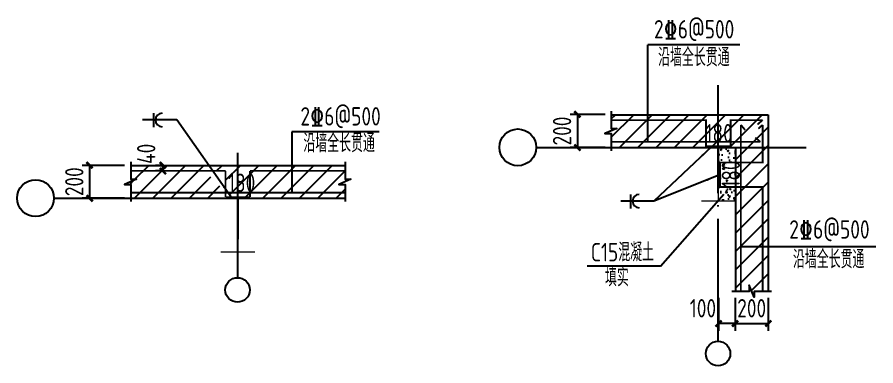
# Model space of a CAD drawing. Header units: millimetres. Extents: x 865974 to 875117, y 41124 to 44891.
# Drawn here: x 868401.9 to 868542.1, y 41236.9 to 41293.8 of the extents above; entities that cross this region are included whole.
import ezdxf

# ---------------------------------------------------------------- set-up
doc = ezdxf.new("R2010")
doc.units = ezdxf.units.MM
doc.header["$LTSCALE"] = 1000
doc.header["$MEASUREMENT"] = 0
doc.linetypes.add('2', pattern=[11.4, 9, -0.9, 0.6, -0.9])
doc.linetypes.add('DOTE', pattern=[2.42, 2, -0.2, 0.02, -0.2])
for name, color, linetype in [('2', 3, 'Continuous'), ('DIM', 7, 'Continuous'), ('DOTE', 1, 'DOTE'), ('PUB_TEXT', 7, 'Continuous'), ('轴线', 253, '2')]:
    doc.layers.add(name, color=color, linetype=linetype)
doc.styles.add('GBHZ', font='gbenor.shx', dxfattribs={"width": 0.9, "bigfont": 'gbcbig.shx'})
doc.dimstyles.new('Y10', dxfattribs={"dimscale": 0, "dimtxt": 3, "dimasz": 0.01, "dimexe": 1.2, "dimexo": 1, "dimgap": 1, "dimtad": 1, "dimdec": 0, "dimlfac": 10, "dimzin": 0, "dimdsep": 46, "dimtxsty": 'GBHZ', "dimblk1": 'DX', "dimblk2": 'DX', "dimsah": 1, "dimcen": 0.09, "dimdle": 1, "dimadec": 0, "dimazin": 0, "dimtfac": 1, "dimtdec": 0, "dimtix": 1, "dimtmove": 2, "dimatfit": 3, "dimldrblk": 'DX', "dimfxl": 0, "dimtolj": 1, "dimtzin": 0, "dimarcsym": 0})

# ---------------------------------------------------------------- blocks, each defined once
blk = doc.blocks.new('DX')
at = {"color": 0, "linetype": 'ByBlock', "const_width": 40}
blk.add_lwpolyline([(-54, -51), (46, 49)], dxfattribs=at)
blk = doc.blocks.new('*D577')
at = {"layer": 'Defpoints', "color": 0, "transparency": 16777216}
for p in [(868498.88, 41277.91), (868493.36, 41272.57), (868498.88, 41272.57)]:
    blk.add_point(p, dxfattribs=at)
at = {"layer": 'dim', "color": 0, "lineweight": -2, "transparency": 16777216}
for p, q in [((868497.88, 41277.91), (868492.16, 41277.91)), ((868493.36, 41277.92), (868493.36, 41277.93)), ((868493.36, 41277.91), (868493.36, 41272.57)), ((868497.88, 41272.57), (868492.16, 41272.57)), ((868493.36, 41272.56), (868493.36, 41272.55))]:
    blk.add_line(p, q, dxfattribs=at)
at = {"layer": 'dim', "color": 0, "lineweight": -2, "transparency": 16777216, "xscale": 0.01, "yscale": 0.01, "zscale": 0.01}
for p, rotation in [((868493.36, 41277.91), 270), ((868493.36, 41272.57), 90)]:
    blk.add_blockref('DX', p, dxfattribs=dict(at, rotation=rotation))
at = {"layer": 'dim', "color": 0, "transparency": 16777216, "insert": (868490.86, 41275.24), "char_height": 3, "attachment_point": 5, "rotation": 90, "style": 'GBHZ'}
blk.add_mtext('\\A1;200', dxfattribs=at)
blk = doc.blocks.new('*D578')
at = {"layer": 'Defpoints', "color": 0, "transparency": 16777216}
for p in [(868519.13, 41249.03), (868524.47, 41249.03), (868524.47, 41243.81)]:
    blk.add_point(p, dxfattribs=at)
at = {"layer": 'dim', "color": 0, "lineweight": -2, "transparency": 16777216}
for p, q in [((868519.13, 41248.03), (868519.13, 41242.61)), ((868524.47, 41248.03), (868524.47, 41242.61)), ((868519.12, 41243.81), (868519.11, 41243.81)), ((868519.13, 41243.81), (868524.47, 41243.81)), ((868524.48, 41243.81), (868524.49, 41243.81))]:
    blk.add_line(p, q, dxfattribs=at)
at = {"layer": 'dim', "color": 0, "lineweight": -2, "transparency": 16777216, "xscale": 0.01, "yscale": 0.01, "zscale": 0.01}
blk.add_blockref('DX', (868519.13, 41243.81), dxfattribs=at)
at = {"layer": 'dim', "color": 0, "lineweight": -2, "transparency": 16777216, "xscale": 0.01, "yscale": 0.01, "zscale": 0.01, "rotation": 180}
blk.add_blockref('DX', (868524.47, 41243.81), dxfattribs=at)
at = {"layer": 'dim', "color": 0, "transparency": 16777216, "insert": (868521.8, 41246.31), "char_height": 3, "attachment_point": 5, "style": 'GBHZ'}
blk.add_mtext('\\A1;200', dxfattribs=at)
blk = doc.blocks.new('*D579')
at = {"layer": 'Defpoints', "color": 0, "transparency": 16777216}
for p in [(868420.46, 41269.62), (868413.75, 41264.29), (868420.46, 41264.29)]:
    blk.add_point(p, dxfattribs=at)
at = {"layer": 'dim', "color": 0, "lineweight": -2, "transparency": 16777216}
for p, q in [((868419.46, 41269.62), (868412.55, 41269.62)), ((868413.75, 41269.63), (868413.75, 41269.64)), ((868413.75, 41269.62), (868413.75, 41264.29)), ((868419.46, 41264.29), (868412.55, 41264.29)), ((868413.75, 41264.28), (868413.75, 41264.27))]:
    blk.add_line(p, q, dxfattribs=at)
at = {"layer": 'dim', "color": 0, "lineweight": -2, "transparency": 16777216, "xscale": 0.01, "yscale": 0.01, "zscale": 0.01}
for p, rotation in [((868413.75, 41269.62), 270), ((868413.75, 41264.29), 90)]:
    blk.add_blockref('DX', p, dxfattribs=dict(at, rotation=rotation))
at = {"layer": 'dim', "color": 0, "transparency": 16777216, "insert": (868411.25, 41266.96), "char_height": 3, "attachment_point": 5, "rotation": 90, "style": 'GBHZ'}
blk.add_mtext('\\A1;200', dxfattribs=at)
blk = doc.blocks.new('*D580')
at = {"layer": 'Defpoints', "color": 0, "transparency": 16777216}
for p in [(868425.71, 41269.62), (868426.35, 41269.62), (868426.35, 41268.73)]:
    blk.add_point(p, dxfattribs=at)
at = {"layer": 'dim', "color": 0, "lineweight": -2, "transparency": 16777216}
for p, q in [((868425.35, 41269.62), (868424.51, 41269.62)), ((868425.71, 41269.63), (868425.71, 41269.64)), ((868425.71, 41268.73), (868425.71, 41269.62)), ((868425.35, 41268.73), (868424.51, 41268.73)), ((868425.71, 41268.72), (868425.71, 41268.71))]:
    blk.add_line(p, q, dxfattribs=at)
at = {"layer": 'dim', "color": 0, "lineweight": -2, "transparency": 16777216, "xscale": 0.01, "yscale": 0.01, "zscale": 0.01}
for p, rotation in [((868425.71, 41269.62), 270), ((868425.71, 41268.73), 90)]:
    blk.add_blockref('DX', p, dxfattribs=dict(at, rotation=rotation))
at = {"layer": 'dim', "color": 0, "transparency": 16777216, "insert": (868422.99, 41271.52), "char_height": 3, "attachment_point": 5, "rotation": 90, "style": 'GBHZ'}
blk.add_mtext('\\A1;40', dxfattribs=at)
blk = doc.blocks.new('*D581')
at = {"layer": 'Defpoints', "color": 0, "transparency": 16777216}
for p in [(868516.36, 41249.03), (868519.13, 41249.03), (868516.36, 41243.81)]:
    blk.add_point(p, dxfattribs=at)
at = {"layer": 'dim', "color": 0, "lineweight": -2, "transparency": 16777216}
for p, q in [((868516.36, 41248.03), (868516.36, 41242.61)), ((868519.13, 41248.03), (868519.13, 41242.61)), ((868519.12, 41243.81), (868516.37, 41243.81))]:
    blk.add_line(p, q, dxfattribs=at)
at = {"layer": 'dim', "color": 0, "lineweight": -2, "transparency": 16777216, "xscale": 0.01, "yscale": 0.01, "zscale": 0.01, "rotation": 180}
blk.add_blockref('DX', (868516.36, 41243.81), dxfattribs=at)
at = {"layer": 'dim', "color": 0, "lineweight": -2, "transparency": 16777216, "xscale": 0.01, "yscale": 0.01, "zscale": 0.01}
blk.add_blockref('DX', (868519.13, 41243.81), dxfattribs=at)
at = {"layer": 'dim', "color": 0, "transparency": 16777216, "insert": (868513.84, 41246.31), "char_height": 3, "attachment_point": 5, "style": 'GBHZ'}
blk.add_mtext('\\A1;100', dxfattribs=at)

msp = doc.modelspace()

# ---------------------------------------------------------------- hatches: boundary and pattern name
h = msp.add_hatch()
h.set_pattern_fill('ANSI31', color=256, scale=0.666667, style=0)
h.set_pattern_definition([(45, (868180.4438, 41294.0532), (-1.496709, 1.496709), [])])
h.paths.add_polyline_path([(868516.356, 41277.905), (868498.879, 41277.905), (868498.879, 41275.66), (868499.801, 41275.66), (868497.843, 41274.817), (868498.879, 41274.817), (868498.879, 41272.572), (868515.149, 41272.572), (868515.314, 41272.727), (868516.356, 41272.727)])
h.paths.add_polyline_path([(868518.356, 41277.016), (868522.301, 41277.016), (868522.301, 41277.905), (868516.356, 41277.905), (868516.356, 41272.727), (868518.356, 41272.727)], flags=17)
h.paths.add_polyline_path([(868524.467, 41277.905), (868522.301, 41277.905), (868522.301, 41277.016), (868518.356, 41277.016), (868518.356, 41272.727), (868516.356, 41272.727), (868516.356, 41272.572), (868517.356, 41272.572), (868519.133, 41272.572), (868519.133, 41266.103), (868523.578, 41266.103), (868523.578, 41256.398), (868524.467, 41256.398)])
h.paths.add_polyline_path([(868523.578, 41266.103), (868519.133, 41266.103), (868519.133, 41249.026), (868521.378, 41249.026), (868521.378, 41250.062), (868522.222, 41248.104), (868522.222, 41249.026), (868524.467, 41249.026), (868524.467, 41256.398), (868523.578, 41256.398)])
h.paths.add_polyline_path([(868505.975, 41275.457), (868509.236, 41275.457), (868509.236, 41277.059), (868505.975, 41277.059)], flags=24)
h.paths.add_polyline_path([(868515.249, 41272.936), (868517.68, 41272.936), (868517.68, 41274.537), (868515.249, 41274.537)], flags=9)
h.paths.add_polyline_path([(868523.417, 41271.192), (868523.417, 41273.962), (868521.655, 41273.962), (868521.655, 41271.192)], flags=24)
h.paths.add_polyline_path([(868519.367, 41275.382), (868522.137, 41275.382), (868522.137, 41277.145), (868519.367, 41277.145)], flags=24)
h.paths.add_polyline_path([(868523.342, 41257.722), (868523.342, 41260.983), (868521.74, 41260.983), (868521.74, 41257.722)], flags=24)
h = msp.add_hatch()
h.set_pattern_fill('AR-CONC', color=256, scale=0.013333, style=0)
h.set_pattern_definition([(50, (868180.4438, 41294.0532), (2.429129, -0.212521), [0.254, -2.794]), (355, (868180.4438, 41294.0532), (-0.469904, 2.547422), [0.2032, -2.2352]), (100.451, (868180.6463, 41294.0355), (1.959233, 2.334889), [0.215867, -2.374533]), (46.1842, (868180.4438, 41294.7306), (3.614387, -0.560564), [0.381, -4.191]), (96.6356, (868180.745, 41294.684), (3.16539, 3.299007), [0.3238, -3.5618]), (351.184, (868180.444, 41294.7306), (3.165395, 3.299), [0.3048, -3.3528]), (21, (868180.7825, 41294.5612), (2.021532, -1.36354), [0.254, -2.794]), (326, (868180.7825, 41294.5612), (0.824027, 2.45584), [0.2032, -2.2352]), (71.4514, (868180.951, 41294.4476), (2.845553, 1.092305), [0.215867, -2.374533]), (37.5, (868180.4438, 41294.0532), (0.0411814, 1.1274005), [0, -2.2081067, 0, -2.2690667, 0, -2.2436667]), (7.5, (868180.4438, 41294.0532), (0.890929, 1.335741), [0, -1.2937067, 0, -2.1573067, 0, -0.8551333]), (327.5, (868179.6886, 41294.0532), (1.8078746, -0.0763833), [0, -0.8466667, 0, -2.6416, 0, -3.5052]), (317.5, (868179.35, 41294.0532), (1.975056, 0.33902), [0, -1.100667, 0, -1.754293, 0, -2.4892])])
h.paths.add_polyline_path([(868519.133, 41270.103), (868516.622, 41270.103), (868516.622, 41266.103), (868519.133, 41266.103)])
h.paths.add_polyline_path([(868519.133, 41272.461), (868516.356, 41272.461), (868516.356, 41267.996), (868516.622, 41268.103), (868516.622, 41270.103), (868519.133, 41270.103)])
h.paths.add_polyline_path([(868519.133, 41266.103), (868516.622, 41266.103), (868516.622, 41268.103), (868516.356, 41267.996), (868516.356, 41263.794), (868519.133, 41263.794)])
h.paths.add_polyline_path([(868518.306, 41266.958), (868518.306, 41269.389), (868516.705, 41269.389), (868516.705, 41266.958)], flags=24)
h = msp.add_hatch()
h.set_pattern_fill('ANSI31', color=256, scale=0.666667, style=0)
h.set_pattern_definition([(45, (868102.0239, 41226.636), (-1.496709, 1.496709), [])])
h.paths.add_polyline_path([(868435.936, 41265.369), (868435.38, 41265.925), (868431.683, 41269.622), (868420.459, 41269.622), (868420.459, 41267.377), (868421.381, 41267.377), (868419.423, 41266.533), (868420.459, 41266.533), (868420.459, 41264.288), (868437.936, 41264.288), (868437.936, 41264.444), (868435.936, 41264.444)])
h.paths.add_polyline_path([(868437.936, 41269.622), (868431.683, 41269.622), (868432.572, 41268.733), (868435.936, 41268.733), (868435.936, 41265.369), (868436.861, 41264.444), (868437.936, 41264.444)])
h.paths.add_polyline_path([(868439.936, 41268.733), (868446.742, 41268.733), (868446.742, 41269.622), (868437.936, 41269.622), (868437.936, 41264.444), (868439.936, 41264.444)])
h.paths.add_polyline_path([(868455.436, 41266.533), (868454.4, 41266.533), (868456.357, 41267.377), (868455.436, 41267.377), (868455.436, 41269.622), (868446.742, 41269.622), (868446.742, 41268.733), (868439.936, 41268.733), (868439.936, 41264.444), (868437.936, 41264.444), (868437.936, 41264.288), (868455.436, 41264.288)])
h.paths.add_polyline_path([(868427.555, 41266.895), (868430.816, 41266.895), (868430.816, 41268.497), (868427.555, 41268.497)], flags=24)
h.paths.add_polyline_path([(868436.829, 41264.664), (868439.26, 41264.664), (868439.26, 41266.265), (868436.829, 41266.265)], flags=9)
h.paths.add_polyline_path([(868445.411, 41266.895), (868448.672, 41266.895), (868448.672, 41268.497), (868445.411, 41268.497)], flags=24)

# ---------------------------------------------------------------- linework, layer by layer
for p, q in [((868504.846, 41273.461), (868504.846, 41289.315)), ((868519.876, 41289.315), (868504.846, 41289.315)), ((868424.22, 41277.043), (868424.22, 41278.139)), ((868498.879, 41277.905), (868524.467, 41277.905)), ((868524.467, 41277.905), (868524.467, 41249.026)), ((868427.969, 41277.043), (868422.388, 41277.043)), ((868424.22, 41275.857), (868424.22, 41277.043)), ((868436.877, 41264.428), (868427.969, 41277.043)), ((868498.879, 41272.572), (868519.133, 41272.572)), ((868515.297, 41272.711), (868505.841, 41263.794)), ((868516.347, 41272.452), (868516.347, 41265.785)), ((868519.133, 41272.572), (868519.133, 41249.026)), ((868420.459, 41269.622), (868455.436, 41269.622)), ((868516.622, 41268.103), (868505.841, 41263.794)), ((868420.459, 41264.288), (868455.436, 41264.288)), ((868437.927, 41264.169), (868437.927, 41257.613)), ((868505.841, 41263.794), (868500.457, 41263.794)), ((868502.092, 41263.794), (868502.092, 41264.89)), ((868502.092, 41262.607), (868502.092, 41263.794)), ((868506.892, 41253.164), (868517.281, 41264.907)), ((868520.022, 41256.398), (868542.06, 41256.398)), ((868506.892, 41253.164), (868494.963, 41253.164))]:
    msp.add_line(p, q)
for points in [[(868498.879, 41278.498), (868498.879, 41275.66), (868499.801, 41275.66), (868497.843, 41274.817), (868498.879, 41274.817), (868498.879, 41272.015)], [(868420.459, 41270.215), (868420.459, 41267.377), (868421.381, 41267.377), (868419.423, 41266.533), (868420.459, 41266.533), (868420.459, 41263.732)], [(868455.436, 41270.215), (868455.436, 41267.377), (868456.357, 41267.377), (868454.4, 41266.533), (868455.436, 41266.533), (868455.436, 41263.732)], [(868525.06, 41249.026), (868522.222, 41249.026), (868522.222, 41248.104), (868521.378, 41250.062), (868521.378, 41249.026), (868518.577, 41249.026)]]:
    msp.add_lwpolyline(points)
at = {"const_width": 0.222}
for points in [[(868513.578, 41272.461), (868519.133, 41272.461)], [(868516.34, 41272.411), (868516.34, 41263.794)], [(868435.158, 41264.177), (868440.713, 41264.177)], [(868437.92, 41264.128), (868437.92, 41255.511)], [(868513.578, 41263.794), (868519.133, 41263.794)], [(868435.158, 41255.511), (868440.713, 41255.511)]]:
    msp.add_lwpolyline(points, dxfattribs=at)
for points in [[(868515.297, 41272.711, 0, 0.356, 0), (868513.684, 41271.191, 0.356, 0.356, 0)], [(868516.622, 41268.103, 0, 0.356, 0), (868514.453, 41267.236, 0.356, 0.356, 0)], [(868436.877, 41264.428, 0, 0.356, 0), (868435.656, 41266.157, 0.356, 0.356, 0)]]:
    msp.add_lwpolyline(points, format="xyseb")
for centre, radius in [((868483.625, 41272.572), 3), ((868404.926, 41264.288), 3), ((868437.888, 41249.3), 2), ((868516.308, 41238.91), 2)]:
    msp.add_circle(centre, radius)
for centre in [(868425.583, 41277.043), (868503.454, 41263.794)]:
    msp.add_arc(centre, 1.095, 90, 270)
at = {"layer": '2', "color": 7}
msp.add_line((868461.024, 41275.123), (868446.742, 41275.123), dxfattribs=at)
at = {"layer": '2', "color": 1, "const_width": 0.3}
for points in [[(868523.578, 41277.016), (868518.356, 41277.016), (868518.356, 41272.727), (868514.356, 41272.727), (868514.356, 41277.016), (868498.879, 41277.016)], [(868523.578, 41276.248), (868523.578, 41270.103), (868516.622, 41270.103), (868516.622, 41266.103), (868523.578, 41266.103), (868523.578, 41249.026)], [(868520.022, 41249.026), (868520.022, 41276.248)], [(868520.022, 41276.248), (868520.731, 41275.409)], [(868523.578, 41277.016), (868522.739, 41276.308)], [(868523.578, 41276.248), (868522.884, 41275.625)], [(868498.879, 41273.461), (868523.215, 41273.461)], [(868523.215, 41273.461), (868522.377, 41274.169)], [(868435.936, 41268.733), (868420.459, 41268.733)], [(868435.936, 41264.444), (868435.936, 41268.733)], [(868455.436, 41268.733), (868439.936, 41268.733)], [(868439.936, 41268.733), (868439.936, 41264.444)], [(868420.459, 41265.177), (868455.436, 41265.177)], [(868439.936, 41264.444), (868435.936, 41264.444)]]:
    msp.add_lwpolyline(points, dxfattribs=at)
at = {"layer": 'DOTE', "linetype": 'DOTE', "ltscale": 0.01}
for p, q in [((868516.356, 41240.909), (868516.356, 41282.724)), ((868486.622, 41272.572), (868530.673, 41272.572))]:
    msp.add_line(p, q, dxfattribs=at)
at = {"layer": 'PUB_TEXT', "linetype": 'Continuous'}
msp.add_line((868446.742, 41275.123), (868446.742, 41265.177), dxfattribs=at)
at = {"layer": '轴线', "linetype": 'DOTE', "ltscale": 5}
for p, q in [((868437.936, 41251.299), (868437.936, 41271.705)), ((868407.926, 41264.288), (868452.269, 41264.288))]:
    msp.add_line(p, q, dxfattribs=at)

# ---------------------------------------------------------------- texts
at = {"layer": '2', "color": 7, "style": 'GBHZ', "width": 0.9}
for s, p in [('2%%1326@500', (868505.853, 41290.349)), ('沿墙全长贯通', (868506.526, 41285.783)), ('2%%1326@500', (868448.155, 41276.137)), ('180', (868514.242, 41273.388)), ('沿墙全长贯通', (868448.636, 41271.768)), ('180', (868436.326, 41265.282)), ('2%%1326@500', (868527.935, 41257.673)), ('C15混凝土', (868495.549, 41253.955)), ('沿墙全长贯通', (868528.535, 41252.806)), ('填实', (868497.863, 41249.876))]:
    msp.add_text(s, height=3, dxfattribs=at).set_placement(p)
msp.add_text('180', height=3, rotation=90, dxfattribs=at).set_placement((868519.898, 41265.973))

# ---------------------------------------------------------------- dimensions: what is measured, and where the dimension line sits
at = {"layer": 'dim'}
for base, p1, p2, picture, middle in [((868493.364, 41272.572), (868498.879, 41277.905), (868498.879, 41272.572), '*D577', (868490.864, 41275.239)), ((868413.747, 41264.288), (868420.459, 41269.622), (868420.459, 41264.288), '*D579', (868411.247, 41266.955))]:
    dim = msp.add_linear_dim(base=base, p1=p1, p2=p2, angle=90, text='200', dimstyle='Y10', override={"dimscale": 1}, dxfattribs=at)
    dim.commit()
    dim.dimension.update_dxf_attribs({"geometry": picture, "text_midpoint": middle})
for base, p1, p2, angle, text, picture, middle in [((868425.714, 41269.622), (868426.35, 41268.733), (868426.35, 41269.622), 90, '40', '*D580', (868422.99, 41271.516)), ((868516.356, 41243.805), (868519.133, 41249.026), (868516.356, 41249.026), 180, '100', '*D581', (868513.844, 41246.305))]:
    dim = msp.add_linear_dim(base=base, p1=p1, p2=p2, angle=angle, text=text, dimstyle='Y10', override={"dimscale": 1}, dxfattribs=at)
    dim.commit()
    dim.dimension.update_dxf_attribs({"geometry": picture, "text_midpoint": middle, "dimtype": 160})
dim = msp.add_linear_dim(base=(868524.467, 41243.805), p1=(868519.133, 41249.026), p2=(868524.467, 41249.026), text='200', dimstyle='Y10', override={"dimscale": 1}, dxfattribs=at)
dim.commit()
dim.dimension.update_dxf_attribs({"geometry": '*D578', "text_midpoint": (868521.8, 41246.305)})

doc.saveas('drawing.dxf')
